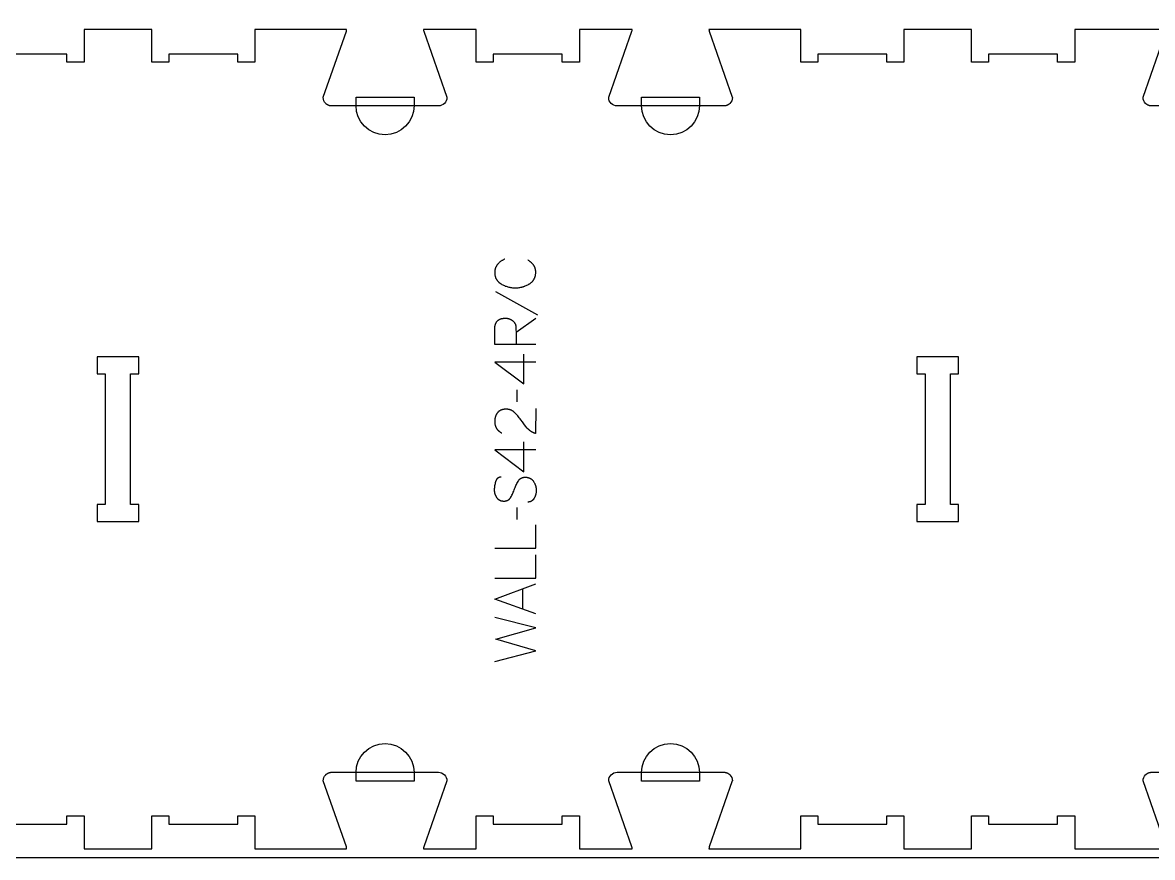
# Model space of a CAD drawing. Extents: x -10701 to -7518, y -36097 to -28504.
# Drawn here: x -9172 to -8345, y -30428 to -29817 of the extents above; entities that cross this region are included whole.
import ezdxf

# ---------------------------------------------------------------- set-up
doc = ezdxf.new("R2010")
doc.units = 0
for name, color, linetype in [('0_SHEET_SPRUCEPLY_2440X122', 1, 'CONTINUOUS'), ('1_ANYTOOL_1MMDEEP_LABELS_S', 2, 'CONTINUOUS'), ('3_ANYTOOL_CUTTHROUGH_INSID', 4, 'CONTINUOUS'), ('4_ANYTOOL_CUTTHROUGH_OUTSI', 5, 'CONTINUOUS'), ('5_ANYTOOL_HALF_MILL_9MM_IN', 3, 'CONTINUOUS')]:
    doc.layers.add(name, color=color, linetype=linetype)

msp = doc.modelspace()

# ---------------------------------------------------------------- linework, layer by layer
at = {"layer": '0_SHEET_SPRUCEPLY_2440X122'}
msp.add_lwpolyline([(-10329.71, -29207.8), (-10329.71, -30427.8), (-7889.71, -30427.8), (-7889.71, -29207.8)], close=True, dxfattribs=at)
at = {"layer": '1_ANYTOOL_1MMDEEP_LABELS_S'}
for points in [[(-8818.61, -29990.05), (-8819.01, -29990.21), (-8819.4, -29990.38), (-8819.79, -29990.56), (-8820.16, -29990.75), (-8820.53, -29990.95), (-8820.89, -29991.16), (-8821.24, -29991.38), (-8821.58, -29991.61), (-8821.91, -29991.85), (-8822.24, -29992.1), (-8822.55, -29992.36), (-8822.85, -29992.63), (-8823.15, -29992.91), (-8823.44, -29993.2), (-8823.72, -29993.49), (-8823.99, -29993.8), (-8824.12, -29993.96), (-8824.24, -29994.12), (-8824.37, -29994.28), (-8824.48, -29994.45), (-8824.6, -29994.61), (-8824.71, -29994.78), (-8824.81, -29994.95), (-8824.91, -29995.12), (-8825.01, -29995.3), (-8825.1, -29995.48), (-8825.19, -29995.66), (-8825.28, -29995.84), (-8825.36, -29996.02), (-8825.44, -29996.21), (-8825.51, -29996.39), (-8825.58, -29996.58), (-8825.64, -29996.77), (-8825.7, -29996.97), (-8825.76, -29997.16), (-8825.81, -29997.36), (-8825.86, -29997.56), (-8825.9, -29997.77), (-8825.94, -29997.97), (-8825.97, -29998.18), (-8826.01, -29998.39), (-8826.03, -29998.6), (-8826.06, -29998.81), (-8826.07, -29999.03), (-8826.09, -29999.24), (-8826.1, -29999.46), (-8826.11, -29999.69), (-8826.11, -29999.91), (-8826.1, -30000.25), (-8826.09, -30000.59), (-8826.07, -30000.92), (-8826.03, -30001.25), (-8825.99, -30001.57), (-8825.94, -30001.89), (-8825.88, -30002.2), (-8825.81, -30002.5), (-8825.74, -30002.8), (-8825.65, -30003.1), (-8825.55, -30003.39), (-8825.45, -30003.67), (-8825.33, -30003.95), (-8825.27, -30004.09), (-8825.21, -30004.23), (-8825.14, -30004.36), (-8825.08, -30004.49), (-8825.01, -30004.63), (-8824.93, -30004.76), (-8824.86, -30004.89), (-8824.78, -30005.02), (-8824.7, -30005.14), (-8824.62, -30005.27), (-8824.54, -30005.39), (-8824.45, -30005.52), (-8824.36, -30005.64), (-8824.27, -30005.76), (-8824.09, -30005.99), (-8823.89, -30006.23), (-8823.68, -30006.45), (-8823.47, -30006.67), (-8823.24, -30006.89), (-8823.01, -30007.1), (-8822.77, -30007.3), (-8822.51, -30007.5), (-8822.25, -30007.7), (-8821.98, -30007.88), (-8821.7, -30008.07), (-8821.41, -30008.25), (-8820.82, -30008.59), (-8820.23, -30008.9), (-8819.62, -30009.2), (-8819.01, -30009.47), (-8818.39, -30009.73), (-8817.77, -30009.96), (-8817.13, -30010.16), (-8816.49, -30010.35), (-8815.84, -30010.52), (-8815.19, -30010.66), (-8814.53, -30010.78), (-8813.86, -30010.88), (-8813.18, -30010.95), (-8812.5, -30011.01), (-8811.81, -30011.04), (-8811.11, -30011.05), (-8810.41, -30011.04), (-8809.72, -30011.01), (-8809.03, -30010.95), (-8808.36, -30010.87), (-8807.69, -30010.77), (-8807.03, -30010.65), (-8806.37, -30010.51), (-8806.05, -30010.43), (-8805.72, -30010.34), (-8805.4, -30010.25), (-8805.08, -30010.15), (-8804.77, -30010.05), (-8804.45, -30009.94), (-8804.14, -30009.83), (-8803.82, -30009.71), (-8803.2, -30009.45), (-8802.59, -30009.17), (-8801.99, -30008.87), (-8801.39, -30008.55), (-8800.8, -30008.2), (-8800.51, -30008.02), (-8800.23, -30007.83), (-8799.96, -30007.64), (-8799.7, -30007.44), (-8799.45, -30007.24), (-8799.21, -30007.03), (-8798.97, -30006.82), (-8798.75, -30006.59), (-8798.53, -30006.37), (-8798.33, -30006.13), (-8798.13, -30005.9), (-8798.03, -30005.77), (-8797.94, -30005.65), (-8797.85, -30005.53), (-8797.76, -30005.4), (-8797.68, -30005.28), (-8797.59, -30005.15), (-8797.51, -30005.02), (-8797.43, -30004.89), (-8797.36, -30004.75), (-8797.28, -30004.62), (-8797.21, -30004.48), (-8797.14, -30004.35), (-8797.01, -30004.07), (-8796.88, -30003.78), (-8796.77, -30003.49), (-8796.66, -30003.2), (-8796.57, -30002.9), (-8796.48, -30002.59), (-8796.4, -30002.28), (-8796.33, -30001.96), (-8796.27, -30001.63), (-8796.22, -30001.3), (-8796.18, -30000.97), (-8796.15, -30000.63), (-8796.13, -30000.28), (-8796.11, -29999.93), (-8796.11, -29999.57), (-8796.11, -29999.18), (-8796.13, -29998.81), (-8796.15, -29998.63), (-8796.16, -29998.44), (-8796.19, -29998.26), (-8796.21, -29998.08), (-8796.24, -29997.91), (-8796.27, -29997.73), (-8796.3, -29997.56), (-8796.34, -29997.39), (-8796.38, -29997.22), (-8796.42, -29997.05), (-8796.47, -29996.88), (-8796.51, -29996.72), (-8796.57, -29996.55), (-8796.62, -29996.39), (-8796.68, -29996.23), (-8796.74, -29996.08), (-8796.81, -29995.92), (-8796.88, -29995.77), (-8796.95, -29995.62), (-8797.02, -29995.47), (-8797.1, -29995.32), (-8797.18, -29995.17), (-8797.27, -29995.03), (-8797.35, -29994.89), (-8797.44, -29994.75), (-8797.54, -29994.61), (-8797.64, -29994.47), (-8797.74, -29994.34), (-8797.94, -29994.07), (-8798.16, -29993.81), (-8798.38, -29993.56), (-8798.61, -29993.31), (-8798.85, -29993.07), (-8799.09, -29992.83), (-8799.34, -29992.59), (-8799.6, -29992.37), (-8799.87, -29992.14), (-8800.14, -29991.93), (-8800.42, -29991.72), (-8800.71, -29991.51), (-8801, -29991.31), (-8801.31, -29991.11), (-8801.62, -29990.92), (-8801.94, -29990.74)], [(-8825.64, -30013.67), (-8794.86, -30030.85)], [(-8796.11, -30052.62), (-8826.11, -30052.62), (-8826.11, -30041.27), (-8826.1, -30040.78), (-8826.08, -30040.3), (-8826.06, -30040.07), (-8826.04, -30039.84), (-8826.01, -30039.62), (-8825.98, -30039.4), (-8825.95, -30039.18), (-8825.92, -30038.97), (-8825.88, -30038.76), (-8825.83, -30038.56), (-8825.78, -30038.36), (-8825.73, -30038.16), (-8825.68, -30037.97), (-8825.62, -30037.78), (-8825.55, -30037.59), (-8825.49, -30037.41), (-8825.42, -30037.24), (-8825.34, -30037.06), (-8825.26, -30036.89), (-8825.18, -30036.73), (-8825.09, -30036.57), (-8825, -30036.41), (-8824.91, -30036.26), (-8824.81, -30036.11), (-8824.71, -30035.96), (-8824.61, -30035.82), (-8824.5, -30035.68), (-8824.38, -30035.55), (-8824.27, -30035.41), (-8824.15, -30035.29), (-8824.02, -30035.17), (-8823.89, -30035.05), (-8823.76, -30034.93), (-8823.63, -30034.82), (-8823.49, -30034.71), (-8823.34, -30034.61), (-8823.19, -30034.51), (-8823.04, -30034.42), (-8822.89, -30034.32), (-8822.73, -30034.24), (-8822.57, -30034.15), (-8822.4, -30034.07), (-8822.23, -30034), (-8822.06, -30033.93), (-8821.88, -30033.86), (-8821.7, -30033.79), (-8821.51, -30033.73), (-8821.32, -30033.68), (-8821.13, -30033.62), (-8820.93, -30033.58), (-8820.73, -30033.53), (-8820.52, -30033.49), (-8820.32, -30033.45), (-8820.1, -30033.42), (-8819.89, -30033.39), (-8819.67, -30033.37), (-8819.44, -30033.34), (-8819.21, -30033.33), (-8818.75, -30033.3), (-8818.26, -30033.3), (-8818.09, -30033.3), (-8817.91, -30033.3), (-8817.74, -30033.31), (-8817.56, -30033.32), (-8817.39, -30033.34), (-8817.22, -30033.36), (-8817.05, -30033.38), (-8816.88, -30033.41), (-8816.71, -30033.44), (-8816.54, -30033.47), (-8816.38, -30033.51), (-8816.21, -30033.55), (-8816.04, -30033.59), (-8815.88, -30033.64), (-8815.72, -30033.69), (-8815.55, -30033.74), (-8815.39, -30033.8), (-8815.23, -30033.86), (-8815.07, -30033.92), (-8814.91, -30033.99), (-8814.76, -30034.06), (-8814.6, -30034.14), (-8814.44, -30034.21), (-8814.29, -30034.3), (-8814.13, -30034.38), (-8813.98, -30034.47), (-8813.83, -30034.56), (-8813.68, -30034.66), (-8813.52, -30034.76), (-8813.38, -30034.86), (-8813.23, -30034.96), (-8813.08, -30035.07), (-8812.93, -30035.19), (-8812.79, -30035.3), (-8812.66, -30035.42), (-8812.52, -30035.54), (-8812.4, -30035.66), (-8812.27, -30035.78), (-8812.16, -30035.91), (-8812.04, -30036.04), (-8811.93, -30036.17), (-8811.83, -30036.3), (-8811.73, -30036.44), (-8811.63, -30036.58), (-8811.54, -30036.72), (-8811.45, -30036.86), (-8811.37, -30037.01), (-8811.29, -30037.16), (-8811.22, -30037.31), (-8811.15, -30037.46), (-8811.08, -30037.62), (-8811.02, -30037.77), (-8810.96, -30037.93), (-8810.91, -30038.1), (-8810.86, -30038.26), (-8810.82, -30038.43), (-8810.78, -30038.6), (-8810.75, -30038.77), (-8810.72, -30038.94), (-8810.69, -30039.12), (-8810.67, -30039.3), (-8810.66, -30039.48), (-8810.64, -30039.67), (-8810.57, -30041.59), (-8810.55, -30043.62), (-8810.55, -30052.58)], [(-8810.55, -30043.62), (-8796.06, -30033.17)], [(-8804.76, -30081.38), (-8804.76, -30059.61)], [(-8796.11, -30065.4), (-8826.15, -30065.35), (-8804.76, -30081.38)], [(-8809.99, -30085.67), (-8809.91, -30094.45)], [(-8796.15, -30099.38), (-8796.19, -30117.68), (-8796.65, -30117.53), (-8796.87, -30117.46), (-8797.1, -30117.37), (-8797.32, -30117.29), (-8797.53, -30117.2), (-8797.75, -30117.11), (-8797.96, -30117.01), (-8798.17, -30116.91), (-8798.38, -30116.81), (-8798.58, -30116.7), (-8798.79, -30116.59), (-8798.99, -30116.48), (-8799.18, -30116.36), (-8799.38, -30116.24), (-8799.57, -30116.11), (-8799.76, -30115.98), (-8799.95, -30115.85), (-8800.14, -30115.72), (-8800.32, -30115.58), (-8800.5, -30115.43), (-8800.68, -30115.29), (-8800.86, -30115.14), (-8801.03, -30114.99), (-8801.21, -30114.83), (-8801.38, -30114.67), (-8801.54, -30114.5), (-8801.71, -30114.34), (-8801.87, -30114.17), (-8802.03, -30113.99), (-8802.34, -30113.63), (-8803.56, -30112.16), (-8804.75, -30110.66), (-8805.91, -30109.16), (-8807.04, -30107.63), (-8807.6, -30106.88), (-8808.17, -30106.14), (-8808.74, -30105.43), (-8809.33, -30104.74), (-8809.92, -30104.08), (-8810.52, -30103.43), (-8811.13, -30102.81), (-8811.75, -30102.21), (-8811.91, -30102.06), (-8812.07, -30101.92), (-8812.23, -30101.79), (-8812.39, -30101.66), (-8812.56, -30101.53), (-8812.72, -30101.41), (-8812.89, -30101.29), (-8813.07, -30101.18), (-8813.24, -30101.07), (-8813.42, -30100.97), (-8813.6, -30100.87), (-8813.78, -30100.77), (-8813.96, -30100.68), (-8814.15, -30100.6), (-8814.33, -30100.52), (-8814.53, -30100.44), (-8814.72, -30100.37), (-8814.91, -30100.3), (-8815.11, -30100.24), (-8815.31, -30100.18), (-8815.51, -30100.13), (-8815.71, -30100.08), (-8815.92, -30100.04), (-8816.13, -30100), (-8816.34, -30099.97), (-8816.55, -30099.94), (-8816.77, -30099.91), (-8816.99, -30099.89), (-8817.21, -30099.87), (-8817.43, -30099.86), (-8817.65, -30099.85), (-8817.88, -30099.85), (-8818.13, -30099.85), (-8818.37, -30099.86), (-8818.62, -30099.87), (-8818.86, -30099.89), (-8819.09, -30099.91), (-8819.32, -30099.94), (-8819.55, -30099.97), (-8819.77, -30100.01), (-8819.99, -30100.05), (-8820.21, -30100.1), (-8820.42, -30100.15), (-8820.63, -30100.21), (-8820.83, -30100.27), (-8821.03, -30100.34), (-8821.23, -30100.41), (-8821.43, -30100.48), (-8821.61, -30100.57), (-8821.8, -30100.65), (-8821.98, -30100.74), (-8822.16, -30100.84), (-8822.34, -30100.94), (-8822.51, -30101.05), (-8822.67, -30101.16), (-8822.84, -30101.27), (-8823, -30101.4), (-8823.15, -30101.52), (-8823.3, -30101.65), (-8823.45, -30101.79), (-8823.6, -30101.93), (-8823.74, -30102.07), (-8823.87, -30102.23), (-8824.01, -30102.38), (-8824.14, -30102.54), (-8824.26, -30102.7), (-8824.38, -30102.87), (-8824.5, -30103.03), (-8824.61, -30103.2), (-8824.72, -30103.38), (-8824.83, -30103.55), (-8824.93, -30103.73), (-8825.02, -30103.91), (-8825.11, -30104.09), (-8825.2, -30104.28), (-8825.29, -30104.46), (-8825.37, -30104.65), (-8825.44, -30104.85), (-8825.51, -30105.04), (-8825.58, -30105.24), (-8825.65, -30105.44), (-8825.71, -30105.65), (-8825.76, -30105.85), (-8825.81, -30106.06), (-8825.86, -30106.27), (-8825.9, -30106.49), (-8825.94, -30106.7), (-8825.98, -30106.92), (-8826.01, -30107.14), (-8826.03, -30107.37), (-8826.06, -30107.59), (-8826.07, -30107.82), (-8826.09, -30108.06), (-8826.1, -30108.29), (-8826.11, -30108.77), (-8826.1, -30109.13), (-8826.09, -30109.49), (-8826.06, -30109.85), (-8826.03, -30110.19), (-8825.98, -30110.53), (-8825.93, -30110.87), (-8825.86, -30111.19), (-8825.79, -30111.51), (-8825.7, -30111.83), (-8825.66, -30111.98), (-8825.61, -30112.14), (-8825.56, -30112.29), (-8825.5, -30112.44), (-8825.45, -30112.59), (-8825.39, -30112.73), (-8825.33, -30112.88), (-8825.27, -30113.02), (-8825.2, -30113.16), (-8825.13, -30113.3), (-8825.06, -30113.44), (-8824.99, -30113.58), (-8824.91, -30113.71), (-8824.83, -30113.85), (-8824.75, -30113.98), (-8824.67, -30114.11), (-8824.58, -30114.24), (-8824.49, -30114.36), (-8824.4, -30114.49), (-8824.31, -30114.61), (-8824.21, -30114.73), (-8824.12, -30114.85), (-8824.01, -30114.97), (-8823.91, -30115.09), (-8823.81, -30115.21), (-8823.7, -30115.32), (-8823.59, -30115.43), (-8823.47, -30115.54), (-8823.36, -30115.65), (-8823.24, -30115.76), (-8823.12, -30115.86), (-8822.99, -30115.97), (-8822.74, -30116.17), (-8822.48, -30116.37), (-8822.2, -30116.56), (-8821.92, -30116.74), (-8821.62, -30116.92), (-8821.32, -30117.09), (-8821.01, -30117.25)], [(-8804.76, -30145.58), (-8804.76, -30123.81)], [(-8796.11, -30129.6), (-8826.15, -30129.55), (-8804.76, -30145.58)], [(-8821.52, -30149.61), (-8821.71, -30149.61), (-8821.8, -30149.62), (-8821.89, -30149.62), (-8821.98, -30149.63), (-8822.07, -30149.64), (-8822.16, -30149.65), (-8822.25, -30149.66), (-8822.34, -30149.67), (-8822.42, -30149.69), (-8822.51, -30149.71), (-8822.59, -30149.72), (-8822.67, -30149.74), (-8822.75, -30149.77), (-8822.83, -30149.79), (-8822.91, -30149.81), (-8822.99, -30149.84), (-8823.07, -30149.87), (-8823.14, -30149.9), (-8823.22, -30149.93), (-8823.29, -30149.96), (-8823.37, -30150), (-8823.44, -30150.03), (-8823.51, -30150.07), (-8823.58, -30150.11), (-8823.65, -30150.15), (-8823.72, -30150.19), (-8823.78, -30150.24), (-8823.85, -30150.28), (-8823.91, -30150.33), (-8823.98, -30150.38), (-8824.04, -30150.43), (-8824.1, -30150.48), (-8824.16, -30150.53), (-8824.22, -30150.59), (-8824.28, -30150.65), (-8824.34, -30150.71), (-8824.39, -30150.77), (-8824.45, -30150.83), (-8824.5, -30150.89), (-8824.56, -30150.96), (-8824.61, -30151.02), (-8824.66, -30151.09), (-8824.71, -30151.16), (-8824.76, -30151.23), (-8824.81, -30151.3), (-8824.86, -30151.38), (-8824.9, -30151.45), (-8824.95, -30151.53), (-8824.99, -30151.61), (-8825.04, -30151.69), (-8825.08, -30151.77), (-8825.16, -30151.94), (-8825.24, -30152.12), (-8825.31, -30152.3), (-8825.38, -30152.49), (-8825.45, -30152.69), (-8825.51, -30152.89), (-8825.73, -30153.7), (-8825.92, -30154.5), (-8826.08, -30155.28), (-8826.21, -30156.05), (-8826.27, -30156.43), (-8826.32, -30156.81), (-8826.36, -30157.18), (-8826.39, -30157.55), (-8826.42, -30157.92), (-8826.44, -30158.28), (-8826.45, -30158.64), (-8826.45, -30159), (-8826.45, -30159.19), (-8826.44, -30159.38), (-8826.43, -30159.58), (-8826.42, -30159.77), (-8826.41, -30159.96), (-8826.39, -30160.15), (-8826.36, -30160.33), (-8826.34, -30160.52), (-8826.31, -30160.7), (-8826.27, -30160.89), (-8826.23, -30161.07), (-8826.19, -30161.25), (-8826.15, -30161.43), (-8826.1, -30161.61), (-8826.05, -30161.79), (-8825.99, -30161.96), (-8825.94, -30162.14), (-8825.87, -30162.31), (-8825.81, -30162.48), (-8825.74, -30162.65), (-8825.67, -30162.82), (-8825.59, -30162.99), (-8825.51, -30163.16), (-8825.43, -30163.33), (-8825.34, -30163.49), (-8825.25, -30163.65), (-8825.15, -30163.82), (-8825.06, -30163.98), (-8824.95, -30164.14), (-8824.85, -30164.3), (-8824.74, -30164.45), (-8824.63, -30164.61), (-8824.51, -30164.76), (-8824.39, -30164.91), (-8824.27, -30165.05), (-8824.15, -30165.19), (-8824.02, -30165.33), (-8823.89, -30165.45), (-8823.76, -30165.58), (-8823.62, -30165.7), (-8823.48, -30165.81), (-8823.34, -30165.92), (-8823.19, -30166.02), (-8823.04, -30166.12), (-8822.89, -30166.22), (-8822.74, -30166.31), (-8822.58, -30166.39), (-8822.42, -30166.47), (-8822.25, -30166.55), (-8822.08, -30166.62), (-8821.91, -30166.69), (-8821.74, -30166.75), (-8821.56, -30166.8), (-8821.38, -30166.85), (-8821.2, -30166.9), (-8821.02, -30166.94), (-8820.83, -30166.98), (-8820.64, -30167.01), (-8820.44, -30167.03), (-8820.24, -30167.06), (-8820.04, -30167.07), (-8819.84, -30167.09), (-8819.63, -30167.09), (-8819.42, -30167.1), (-8819.21, -30167.09), (-8819, -30167.08), (-8818.79, -30167.07), (-8818.58, -30167.05), (-8818.38, -30167.03), (-8818.19, -30167), (-8817.99, -30166.96), (-8817.8, -30166.92), (-8817.62, -30166.87), (-8817.44, -30166.82), (-8817.26, -30166.76), (-8817.08, -30166.7), (-8817, -30166.66), (-8816.91, -30166.63), (-8816.83, -30166.59), (-8816.75, -30166.55), (-8816.66, -30166.51), (-8816.58, -30166.47), (-8816.5, -30166.43), (-8816.42, -30166.39), (-8816.34, -30166.34), (-8816.27, -30166.3), (-8816.19, -30166.25), (-8816.11, -30166.2), (-8816.04, -30166.15), (-8815.96, -30166.1), (-8815.89, -30166.04), (-8815.82, -30165.99), (-8815.75, -30165.93), (-8815.68, -30165.88), (-8815.61, -30165.82), (-8815.54, -30165.76), (-8815.47, -30165.7), (-8815.41, -30165.63), (-8815.34, -30165.57), (-8815.28, -30165.5), (-8815.15, -30165.37), (-8815.03, -30165.23), (-8814.91, -30165.08), (-8814.79, -30164.93), (-8814.68, -30164.77), (-8814.57, -30164.61), (-8814.47, -30164.44), (-8814.36, -30164.27), (-8813.97, -30163.55), (-8813.59, -30162.82), (-8813.23, -30162.07), (-8812.87, -30161.31), (-8812.52, -30160.53), (-8812.19, -30159.73), (-8811.87, -30158.92), (-8811.56, -30158.1), (-8811.24, -30157.27), (-8810.92, -30156.46), (-8810.57, -30155.68), (-8810.21, -30154.91), (-8809.84, -30154.17), (-8809.45, -30153.44), (-8809.04, -30152.74), (-8808.62, -30152.05), (-8808.51, -30151.89), (-8808.4, -30151.73), (-8808.28, -30151.57), (-8808.22, -30151.5), (-8808.16, -30151.42), (-8808.1, -30151.35), (-8808.04, -30151.28), (-8807.97, -30151.21), (-8807.91, -30151.15), (-8807.84, -30151.08), (-8807.78, -30151.01), (-8807.71, -30150.95), (-8807.64, -30150.89), (-8807.57, -30150.83), (-8807.5, -30150.77), (-8807.43, -30150.71), (-8807.35, -30150.66), (-8807.28, -30150.6), (-8807.21, -30150.55), (-8807.13, -30150.5), (-8807.05, -30150.45), (-8806.97, -30150.4), (-8806.9, -30150.35), (-8806.82, -30150.31), (-8806.74, -30150.26), (-8806.65, -30150.22), (-8806.57, -30150.18), (-8806.49, -30150.14), (-8806.4, -30150.1), (-8806.32, -30150.07), (-8806.23, -30150.03), (-8806.14, -30150), (-8806.06, -30149.96), (-8805.97, -30149.93), (-8805.88, -30149.9), (-8805.78, -30149.88), (-8805.69, -30149.85), (-8805.5, -30149.8), (-8805.31, -30149.76), (-8805.12, -30149.72), (-8804.92, -30149.69), (-8804.71, -30149.66), (-8804.51, -30149.65), (-8804.29, -30149.63), (-8804.08, -30149.62), (-8803.86, -30149.62), (-8803.64, -30149.63), (-8803.41, -30149.64), (-8803.18, -30149.65), (-8802.95, -30149.67), (-8802.72, -30149.7), (-8802.5, -30149.73), (-8802.28, -30149.77), (-8802.06, -30149.81), (-8801.85, -30149.86), (-8801.64, -30149.91), (-8801.43, -30149.96), (-8801.23, -30150.02), (-8801.03, -30150.09), (-8800.84, -30150.16), (-8800.65, -30150.24), (-8800.46, -30150.32), (-8800.28, -30150.41), (-8800.1, -30150.5), (-8799.93, -30150.6), (-8799.76, -30150.7), (-8799.59, -30150.8), (-8799.42, -30150.92), (-8799.26, -30151.03), (-8799.11, -30151.15), (-8798.95, -30151.28), (-8798.8, -30151.41), (-8798.66, -30151.55), (-8798.52, -30151.69), (-8798.38, -30151.84), (-8798.24, -30151.99), (-8798.11, -30152.15), (-8797.99, -30152.31), (-8797.86, -30152.48), (-8797.74, -30152.65), (-8797.63, -30152.82), (-8797.41, -30153.18), (-8797.2, -30153.55), (-8797.01, -30153.92), (-8796.83, -30154.29), (-8796.66, -30154.66), (-8796.51, -30155.04), (-8796.44, -30155.23), (-8796.38, -30155.42), (-8796.31, -30155.61), (-8796.25, -30155.81), (-8796.2, -30156), (-8796.14, -30156.2), (-8796.09, -30156.39), (-8796.05, -30156.59), (-8796, -30156.79), (-8795.96, -30156.98), (-8795.93, -30157.18), (-8795.9, -30157.38), (-8795.87, -30157.59), (-8795.84, -30157.79), (-8795.8, -30158.19), (-8795.78, -30158.6), (-8795.76, -30159.02), (-8795.77, -30159.43), (-8795.78, -30159.84), (-8795.81, -30160.24), (-8795.84, -30160.64), (-8795.9, -30161.04), (-8795.96, -30161.43), (-8796.04, -30161.81), (-8796.13, -30162.19), (-8796.23, -30162.57), (-8796.35, -30162.94), (-8796.48, -30163.31), (-8796.62, -30163.67), (-8796.77, -30164.03), (-8796.94, -30164.39), (-8797.12, -30164.74), (-8797.31, -30165.08), (-8797.41, -30165.25), (-8797.51, -30165.41), (-8797.62, -30165.57), (-8797.73, -30165.72), (-8797.84, -30165.87), (-8797.95, -30166.01), (-8798.07, -30166.15), (-8798.19, -30166.28), (-8798.32, -30166.41), (-8798.44, -30166.53), (-8798.57, -30166.64), (-8798.71, -30166.75), (-8798.78, -30166.81), (-8798.84, -30166.86), (-8798.91, -30166.91), (-8798.98, -30166.96), (-8799.05, -30167), (-8799.12, -30167.05), (-8799.2, -30167.09), (-8799.27, -30167.14), (-8799.34, -30167.18), (-8799.42, -30167.22), (-8799.49, -30167.26), (-8799.57, -30167.3), (-8799.64, -30167.34), (-8799.72, -30167.37), (-8799.8, -30167.41), (-8799.88, -30167.44), (-8799.95, -30167.47), (-8800.03, -30167.5), (-8800.12, -30167.53), (-8800.2, -30167.56), (-8800.36, -30167.61), (-8800.53, -30167.65), (-8800.7, -30167.69), (-8800.87, -30167.73), (-8801.05, -30167.76), (-8801.23, -30167.78), (-8801.41, -30167.8), (-8801.6, -30167.81), (-8801.79, -30167.82), (-8801.98, -30167.82)], [(-8809.99, -30171.85), (-8809.91, -30180.64)], [(-8826.11, -30201.6), (-8796.11, -30201.6), (-8796.11, -30184.5)], [(-8826.11, -30223.41), (-8796.11, -30223.41), (-8796.11, -30206.31)], [(-8796.11, -30249.64), (-8826.11, -30238.75), (-8796.11, -30227.7)], [(-8805.66, -30246.17), (-8805.66, -30231.25)], [(-8826.11, -30284.35), (-8796.11, -30276.64), (-8825.21, -30268.2), (-8796.11, -30259.71), (-8826.11, -30252.21)]]:
    msp.add_lwpolyline(points, dxfattribs=at)
at = {"layer": '3_ANYTOOL_CUTTHROUGH_INSID', "color": 4}
for points in [[(-9116.93, -30182), (-9086.68, -30182), (-9086.68, -30169.5), (-9092.68, -30169.5), (-9092.68, -30074), (-9086.68, -30074), (-9086.68, -30061.5), (-9117.18, -30061.5), (-9117.18, -30074), (-9111.18, -30074), (-9111.18, -30169.5), (-9117.18, -30169.5), (-9117.18, -30182)], [(-8516.93, -30182), (-8486.68, -30182), (-8486.68, -30169.5), (-8492.68, -30169.5), (-8492.68, -30074), (-8486.68, -30074), (-8486.68, -30061.5), (-8517.18, -30061.5), (-8517.18, -30074), (-8511.18, -30074), (-8511.18, -30169.5), (-8517.18, -30169.5), (-8517.18, -30182)]]:
    msp.add_lwpolyline(points, close=True, dxfattribs=at)
at = {"layer": '4_ANYTOOL_CUTTHROUGH_OUTSI', "color": 5}
for points in [[(-8334.49, -29822), (-8401.68, -29822), (-8401.68, -29846), (-8414.18, -29846), (-8414.18, -29840), (-8464.68, -29840), (-8464.68, -29846), (-8477.18, -29846), (-8477.18, -29822), (-8526.68, -29822), (-8526.68, -29845.75), (-8526.68, -29846), (-8539.18, -29846), (-8539.18, -29840), (-8589.68, -29840), (-8589.68, -29846), (-8602.18, -29846), (-8602.18, -29822), (-8651.93, -29822), (-8669.37, -29822), (-8669.37, -29822, 0.061485), (-8669.14, -29823.39), (-8652.24, -29871.67), (-8652.23, -29871.71), (-8652.23, -29871.75), (-8652.23, -29871.75, -0.198912), (-8654.06, -29876.17), (-8654.16, -29876.28), (-8654.28, -29876.38), (-8654.39, -29876.48), (-8654.5, -29876.58), (-8654.62, -29876.67), (-8654.74, -29876.77), (-8654.87, -29876.86), (-8654.99, -29876.94), (-8655.12, -29877.03), (-8655.26, -29877.11), (-8655.39, -29877.19), (-8655.52, -29877.26), (-8655.66, -29877.33), (-8655.8, -29877.4), (-8655.94, -29877.47), (-8656.09, -29877.53), (-8656.23, -29877.58), (-8656.38, -29877.64), (-8656.52, -29877.69), (-8656.67, -29877.74), (-8656.82, -29877.78), (-8656.97, -29877.82), (-8657.12, -29877.85), (-8657.27, -29877.88), (-8657.42, -29877.91), (-8657.57, -29877.94), (-8657.72, -29877.96), (-8657.87, -29877.97), (-8658.03, -29877.99), (-8658.18, -29878), (-8658.33, -29878), (-8658.48, -29878), (-8736.48, -29878, -0.414214), (-8742.73, -29871.75), (-8742.73, -29871.71), (-8742.71, -29871.67), (-8725.82, -29823.39), (-8725.82, -29823.39, 0.061485), (-8725.58, -29822), (-8764.18, -29822), (-8764.18, -29846), (-8776.68, -29846), (-8776.68, -29840), (-8827.18, -29840), (-8827.18, -29846), (-8839.68, -29846), (-8839.68, -29822), (-8878.28, -29822), (-8878.28, -29822, 0.061485), (-8878.04, -29823.39), (-8861.15, -29871.67), (-8861.13, -29871.71), (-8861.13, -29871.75), (-8861.13, -29871.75, -0.414214), (-8867.38, -29878), (-8945.38, -29878), (-8945.53, -29878), (-8945.68, -29878), (-8945.83, -29877.99), (-8945.99, -29877.97), (-8946.14, -29877.96), (-8946.29, -29877.94), (-8946.44, -29877.91), (-8946.59, -29877.88), (-8946.74, -29877.85), (-8946.89, -29877.82), (-8947.04, -29877.78), (-8947.19, -29877.74), (-8947.34, -29877.69), (-8947.48, -29877.64), (-8947.63, -29877.58), (-8947.77, -29877.53), (-8947.92, -29877.47), (-8948.06, -29877.4), (-8948.2, -29877.33), (-8948.34, -29877.26), (-8948.47, -29877.19), (-8948.61, -29877.11), (-8948.74, -29877.03), (-8948.87, -29876.94), (-8948.99, -29876.86), (-8949.12, -29876.77), (-8949.24, -29876.67), (-8949.36, -29876.58), (-8949.47, -29876.48), (-8949.59, -29876.38), (-8949.7, -29876.28), (-8949.8, -29876.17, -0.198912), (-8951.63, -29871.75), (-8951.63, -29871.71), (-8951.62, -29871.67), (-8934.72, -29823.39), (-8934.72, -29823.39, 0.061485), (-8934.49, -29822), (-8951.93, -29822), (-9001.68, -29822), (-9001.68, -29846), (-9014.18, -29846), (-9014.18, -29840), (-9064.68, -29840), (-9064.68, -29846), (-9077.18, -29846), (-9077.18, -29822), (-9126.68, -29822), (-9126.68, -29845.75), (-9126.68, -29846), (-9139.18, -29846), (-9139.18, -29840), (-9189.68, -29840)], [(-8267.38, -29878), (-8345.38, -29878), (-8345.53, -29878), (-8345.68, -29878), (-8345.83, -29877.99), (-8345.99, -29877.97), (-8346.14, -29877.96), (-8346.29, -29877.94), (-8346.44, -29877.91), (-8346.59, -29877.88), (-8346.74, -29877.85), (-8346.89, -29877.82), (-8347.04, -29877.78), (-8347.19, -29877.74), (-8347.34, -29877.69), (-8347.48, -29877.64), (-8347.63, -29877.58), (-8347.77, -29877.53), (-8347.92, -29877.47), (-8348.06, -29877.4), (-8348.2, -29877.33), (-8348.34, -29877.26), (-8348.47, -29877.19), (-8348.61, -29877.11), (-8348.74, -29877.03), (-8348.87, -29876.94), (-8348.99, -29876.86), (-8349.12, -29876.77), (-8349.24, -29876.67), (-8349.36, -29876.58), (-8349.47, -29876.48), (-8349.59, -29876.38), (-8349.7, -29876.28), (-8349.8, -29876.17, -0.198912), (-8351.63, -29871.75), (-8351.63, -29871.71), (-8351.62, -29871.67), (-8334.72, -29823.39)], [(-9189.68, -30403.5), (-9139.18, -30403.5), (-9139.18, -30397.5), (-9126.68, -30397.5), (-9126.68, -30421.5), (-9077.18, -30421.5), (-9077.18, -30397.5), (-9064.68, -30397.5), (-9064.68, -30403.5), (-9014.18, -30403.5), (-9014.18, -30397.5), (-9001.68, -30397.5), (-9001.68, -30421.5), (-8934.49, -30421.5), (-8934.49, -30421.5, 0.061485), (-8934.72, -30420.11), (-8951.62, -30371.84), (-8951.63, -30371.79), (-8951.63, -30371.75), (-8951.63, -30371.75, -0.198912), (-8949.8, -30367.33), (-8949.7, -30367.23), (-8949.59, -30367.13), (-8949.47, -30367.03), (-8949.36, -30366.93), (-8949.24, -30366.83), (-8949.12, -30366.74), (-8948.99, -30366.65), (-8948.87, -30366.56), (-8948.74, -30366.48), (-8948.61, -30366.4), (-8948.47, -30366.32), (-8948.34, -30366.24), (-8948.2, -30366.17), (-8948.06, -30366.1), (-8947.92, -30366.04), (-8947.77, -30365.98), (-8947.63, -30365.92), (-8947.48, -30365.87), (-8947.34, -30365.82), (-8947.19, -30365.77), (-8947.04, -30365.73), (-8946.89, -30365.69), (-8946.74, -30365.65), (-8946.59, -30365.62), (-8946.44, -30365.59), (-8946.29, -30365.57), (-8946.14, -30365.55), (-8945.99, -30365.53), (-8945.83, -30365.52), (-8945.68, -30365.51), (-8945.53, -30365.5), (-8945.38, -30365.5), (-8867.38, -30365.5, -0.414214), (-8861.13, -30371.75), (-8861.13, -30371.79), (-8861.15, -30371.84), (-8878.04, -30420.11), (-8878.04, -30420.11, 0.061485), (-8878.28, -30421.5), (-8839.68, -30421.5), (-8839.68, -30397.5), (-8827.18, -30397.5), (-8827.18, -30403.5), (-8776.68, -30403.5), (-8776.68, -30397.5), (-8764.18, -30397.5), (-8764.18, -30421.5), (-8725.58, -30421.5), (-8725.58, -30421.5, 0.061485), (-8725.82, -30420.11), (-8742.71, -30371.84), (-8742.73, -30371.79), (-8742.73, -30371.75), (-8742.73, -30371.75, -0.414214), (-8736.48, -30365.5), (-8658.48, -30365.5), (-8658.33, -30365.5), (-8658.18, -30365.51), (-8658.03, -30365.52), (-8657.87, -30365.53), (-8657.72, -30365.55), (-8657.57, -30365.57), (-8657.42, -30365.59), (-8657.27, -30365.62), (-8657.12, -30365.65), (-8656.97, -30365.69), (-8656.82, -30365.73), (-8656.67, -30365.77), (-8656.52, -30365.82), (-8656.38, -30365.87), (-8656.23, -30365.92), (-8656.09, -30365.98), (-8655.94, -30366.04), (-8655.8, -30366.1), (-8655.66, -30366.17), (-8655.52, -30366.24), (-8655.39, -30366.32), (-8655.26, -30366.4), (-8655.12, -30366.48), (-8654.99, -30366.56), (-8654.87, -30366.65), (-8654.74, -30366.74), (-8654.62, -30366.83), (-8654.5, -30366.93), (-8654.39, -30367.03), (-8654.28, -30367.13), (-8654.16, -30367.23), (-8654.06, -30367.33, -0.198912), (-8652.23, -30371.75), (-8652.23, -30371.79), (-8652.24, -30371.84), (-8669.14, -30420.11), (-8669.14, -30420.11, 0.061485), (-8669.37, -30421.5), (-8602.18, -30421.5), (-8602.18, -30397.5), (-8589.68, -30397.5), (-8589.68, -30403.5), (-8539.18, -30403.5), (-8539.18, -30397.5), (-8526.68, -30397.5), (-8526.68, -30421.5), (-8477.18, -30421.5), (-8477.18, -30397.5), (-8464.68, -30397.5), (-8464.68, -30403.5), (-8414.18, -30403.5), (-8414.18, -30397.5), (-8401.68, -30397.5), (-8401.68, -30421.5), (-8351.93, -30421.5), (-8334.49, -30421.5)], [(-8334.72, -30420.11), (-8351.62, -30371.84), (-8351.63, -30371.79), (-8351.63, -30371.75), (-8351.63, -30371.75, -0.198912), (-8349.8, -30367.33), (-8349.7, -30367.23), (-8349.59, -30367.13), (-8349.47, -30367.03), (-8349.36, -30366.93), (-8349.24, -30366.83), (-8349.12, -30366.74), (-8348.99, -30366.65), (-8348.87, -30366.56), (-8348.74, -30366.48), (-8348.61, -30366.4), (-8348.47, -30366.32), (-8348.34, -30366.24), (-8348.2, -30366.17), (-8348.06, -30366.1), (-8347.92, -30366.04), (-8347.77, -30365.98), (-8347.63, -30365.92), (-8347.48, -30365.87), (-8347.34, -30365.82), (-8347.19, -30365.77), (-8347.04, -30365.73), (-8346.89, -30365.69), (-8346.74, -30365.65), (-8346.59, -30365.62), (-8346.44, -30365.59), (-8346.29, -30365.57), (-8346.14, -30365.55), (-8345.99, -30365.53), (-8345.83, -30365.52), (-8345.68, -30365.51), (-8345.53, -30365.5), (-8345.38, -30365.5), (-8267.38, -30365.5, -0.414214)]]:
    msp.add_lwpolyline(points, format="xyb", dxfattribs=at)
at = {"layer": '5_ANYTOOL_HALF_MILL_9MM_IN', "color": 3}
for points in [[(-8885.13, -29877.75, -1), (-8927.63, -29877.75), (-8927.63, -29877.5), (-8927.63, -29871.5), (-8885.13, -29871.5), (-8885.13, -29877.5), (-8885.13, -29877.75)], [(-8676.23, -29877.75, -1), (-8718.73, -29877.75), (-8718.73, -29877.5), (-8718.73, -29871.5), (-8676.23, -29871.5), (-8676.23, -29877.5), (-8676.23, -29877.75)], [(-8927.63, -30365.75, -1), (-8885.13, -30365.75), (-8885.13, -30366), (-8885.13, -30372), (-8927.63, -30372), (-8927.63, -30366), (-8927.63, -30365.75)], [(-8718.73, -30365.75, -1), (-8676.23, -30365.75), (-8676.23, -30366), (-8676.23, -30372), (-8718.73, -30372), (-8718.73, -30366), (-8718.73, -30365.75)]]:
    msp.add_lwpolyline(points, format="xyb", close=True, dxfattribs=at)

doc.saveas('drawing.dxf')
